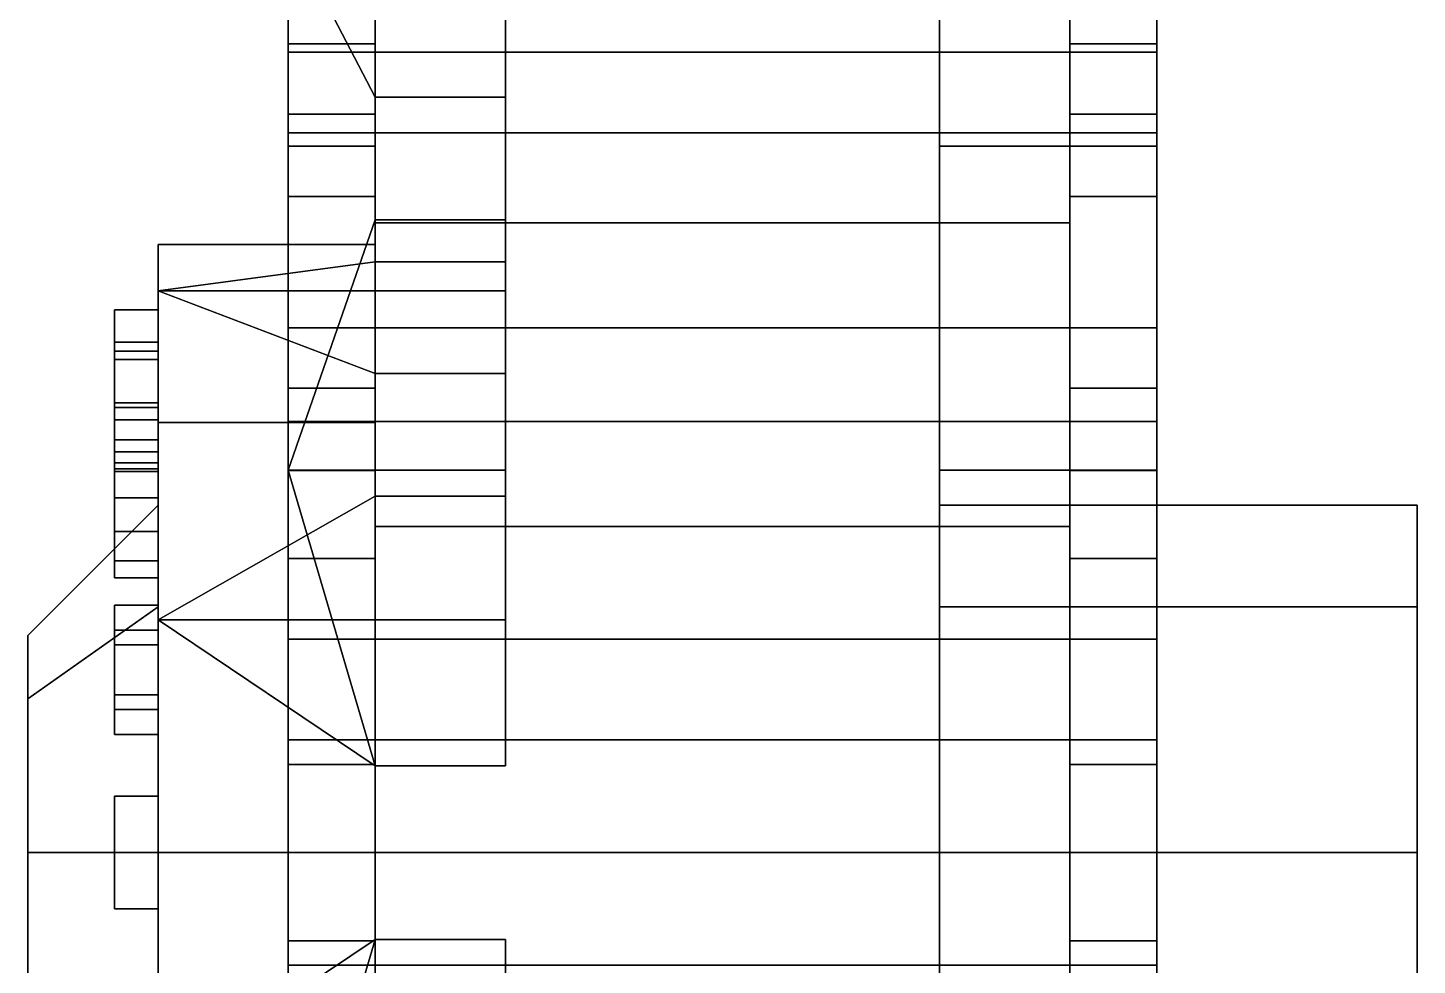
# Model space of a CAD drawing. Extents: x -0.92 to 0.92, y -0.34 to 0.34.
# Drawn here: x -0.92 to -0.6, y -0.0259 to 0.1899 of the extents above; entities that cross this region are included whole.
import ezdxf

# ---------------------------------------------------------------- set-up
doc = ezdxf.new("R2010")
doc.units = 0
doc.layers.add('WHEELS', color=2, linetype='CONTINUOUS')

msp = doc.modelspace()

# ---------------------------------------------------------------- linework, layer by layer
at = {"layer": 'WHEELS'}
for points in [[(-0.86, 0.26116, -0.12083), (-0.86, 0.23522, -0.16575), (-0.86, 0.16263, -0.16263), (-0.86, 0.21249, -0.08802)], [(-0.66, 0.26116, 0.12083), (-0.66, 0.23522, 0.16575), (-0.66, 0.16263, 0.16263), (-0.66, 0.21249, 0.08802)], [(-0.86, 0.24042, 0.24042), (-0.86, 0.25288, 0.22417), (-0.86, 0.22099, 0.18431), (-0.86, 0.16263, 0.16263)], [(-0.86, 0.25288, -0.22417), (-0.86, 0.24042, -0.24042), (-0.86, 0.16263, -0.16263), (-0.86, 0.22099, -0.18431)], [(-0.66, 0.24042, -0.24042), (-0.66, 0.25288, -0.22417), (-0.66, 0.22099, -0.18431), (-0.66, 0.16263, -0.16263)], [(-0.66, 0.25288, 0.22417), (-0.66, 0.24042, 0.24042), (-0.66, 0.16263, 0.16263), (-0.66, 0.22099, 0.18431)], [(-0.86, 0.22417, 0.25288), (-0.86, 0.24042, 0.24042), (-0.86, 0.16263, 0.16263), (-0.86, 0.18431, 0.22099)], [(-0.86, 0.24042, -0.24042), (-0.86, 0.22417, -0.25288), (-0.86, 0.18431, -0.22099), (-0.86, 0.16263, -0.16263)], [(-0.84, 0.20506, 0.20506), (-0.84, 0.24042, 0.24042), (-0.84, 0.22417, 0.25288), (-0.84, 0.18431, 0.22099)], [(-0.84, 0.24042, -0.24042), (-0.84, 0.20506, -0.20506), (-0.84, 0.18431, -0.22099), (-0.84, 0.22417, -0.25288)], [(-0.68, 0.18431, 0.22099), (-0.68, 0.22417, 0.25288), (-0.68, 0.24042, 0.24042), (-0.68, 0.20506, 0.20506)], [(-0.68, 0.22417, -0.25288), (-0.68, 0.18431, -0.22099), (-0.68, 0.20506, -0.20506), (-0.68, 0.24042, -0.24042)], [(-0.66, 0.22417, -0.25288), (-0.66, 0.24042, -0.24042), (-0.66, 0.16263, -0.16263), (-0.66, 0.18431, -0.22099)], [(-0.66, 0.24042, 0.24042), (-0.66, 0.22417, 0.25288), (-0.66, 0.18431, 0.22099), (-0.66, 0.16263, 0.16263)], [(-0.86, 0.22099, 0.18431), (-0.86, 0.23522, 0.16575), (-0.86, 0.21249, 0.08802), (-0.86, 0.16263, 0.16263)], [(-0.86, 0.23522, -0.16575), (-0.86, 0.22099, -0.18431), (-0.86, 0.16263, -0.16263)], [(-0.66, 0.22099, -0.18431), (-0.66, 0.23522, -0.16575), (-0.66, 0.21249, -0.08802), (-0.66, 0.16263, -0.16263)], [(-0.66, 0.23522, 0.16575), (-0.66, 0.22099, 0.18431), (-0.66, 0.16263, 0.16263)], [(-0.84, 0.22602, -0.02), (-0.84, 0.13602, -0.02), (-0.84, 0.14), (-0.84, 0.23)], [(-0.84, 0.23), (-0.84, 0.14), (-0.84, 0.13602, 0.02), (-0.84, 0.22602, 0.02)], [(-0.71, 0.05657, 0.05657), (-0.71, 0.08), (-0.71, 0.23), (-0.71, 0.21249, 0.08802)], [(-0.71, 0.08), (-0.71, 0.08), (-0.71, 0.21249, -0.08802), (-0.71, 0.23)], [(-0.84, 0.18431, 0.22099), (-0.84, 0.22417, 0.25288), (-0.86, 0.22417, 0.25288), (-0.86, 0.18431, 0.22099)], [(-0.84, 0.22417, -0.25288), (-0.84, 0.18431, -0.22099), (-0.86, 0.18431, -0.22099), (-0.86, 0.22417, -0.25288)], [(-0.81, 0.22602, -0.02), (-0.81, 0.13602, -0.02), (-0.84, 0.13602, -0.02), (-0.84, 0.22602, -0.02)], [(-0.81, 0.13602, 0.02), (-0.81, 0.22602, 0.02), (-0.84, 0.22602, 0.02), (-0.84, 0.13602, 0.02)], [(-0.81, 0.12934, 0.05358), (-0.81, 0.21249, 0.08802), (-0.81, 0.22602, 0.02), (-0.81, 0.13602, 0.02)], [(-0.81, 0.21249, -0.08802), (-0.81, 0.12934, -0.05358), (-0.81, 0.13602, -0.02), (-0.81, 0.22602, -0.02)], [(-0.66, 0.18431, 0.22099), (-0.66, 0.22417, 0.25288), (-0.68, 0.22417, 0.25288), (-0.68, 0.18431, 0.22099)], [(-0.66, 0.22417, -0.25288), (-0.66, 0.18431, -0.22099), (-0.68, 0.18431, -0.22099), (-0.68, 0.22417, -0.25288)], [(-0.86, 0.21249, 0.08802), (-0.84, 0.17396, 0.14568), (-0.84, 0.16263, 0.16263), (-0.86, 0.16263, 0.16263)], [(-0.81, 0.21249, 0.08802), (-0.81, 0.17396, 0.14568), (-0.84, 0.17396, 0.14568), (-0.86, 0.21249, 0.08802)], [(-0.86, 0.16263, -0.16263), (-0.84, 0.16263, -0.16263), (-0.84, 0.17396, -0.14568), (-0.86, 0.21249, -0.08802)], [(-0.81, 0.17396, -0.14568), (-0.81, 0.21249, -0.08802), (-0.86, 0.21249, -0.08802), (-0.84, 0.17396, -0.14568)], [(-0.81, 0.21249, 0.08802), (-0.81, 0.12934, 0.05358), (-0.81, 0.11032, 0.08204), (-0.81, 0.17396, 0.14568)], [(-0.81, 0.12934, -0.05358), (-0.81, 0.21249, -0.08802), (-0.81, 0.17396, -0.14568), (-0.81, 0.11032, -0.08204)], [(-0.66, 0.21249, 0.08802), (-0.66, 0.16263, 0.16263), (-0.71, 0.16263, 0.16263), (-0.71, 0.21249, 0.08802)], [(-0.66, 0.16263, -0.16263), (-0.66, 0.21249, -0.08802), (-0.71, 0.21249, -0.08802), (-0.71, 0.16263, -0.16263)], [(-0.71, 0.05657, 0.05657), (-0.71, 0.05657, 0.05657), (-0.71, 0.21249, 0.08802), (-0.71, 0.16263, 0.16263)], [(-0.71, 0.08), (-0.71, 0.05657, -0.05657), (-0.71, 0.16263, -0.16263), (-0.71, 0.21249, -0.08802)], [(-0.84, 0.18431, 0.22099), (-0.68, 0.18431, 0.22099), (-0.68, 0.20506, 0.20506), (-0.84, 0.20506, 0.20506)], [(-0.84, 0.20506, -0.20506), (-0.68, 0.20506, -0.20506), (-0.68, 0.18431, -0.22099), (-0.84, 0.18431, -0.22099)], [(-0.84, 0.17, 0.29445), (-0.84, 0.18624, 0.28199), (-0.86, 0.18624, 0.28199), (-0.86, 0.17, 0.29445)], [(-0.84, 0.18624, 0.28199), (-0.84, 0.16575, 0.23522), (-0.86, 0.16575, 0.23522), (-0.86, 0.18624, 0.28199)], [(-0.84, 0.18624, -0.28199), (-0.84, 0.17, -0.29445), (-0.86, 0.17, -0.29445), (-0.86, 0.18624, -0.28199)], [(-0.84, 0.16575, -0.23522), (-0.84, 0.18624, -0.28199), (-0.86, 0.18624, -0.28199), (-0.86, 0.16575, -0.23522)], [(-0.86, 0.17, 0.29445), (-0.86, 0.18624, 0.28199), (-0.86, 0.16575, 0.23522)], [(-0.86, 0.16575, -0.23522), (-0.86, 0.18624, -0.28199), (-0.86, 0.17, -0.29445), (-0.86, 0.08802, -0.21249)], [(-0.84, 0.17, 0.29445), (-0.84, 0.145, 0.25115), (-0.84, 0.16575, 0.23522), (-0.84, 0.18624, 0.28199)], [(-0.84, 0.145, -0.25115), (-0.84, 0.17, -0.29445), (-0.84, 0.18624, -0.28199), (-0.84, 0.16575, -0.23522)], [(-0.68, 0.18624, 0.28199), (-0.68, 0.16575, 0.23522), (-0.68, 0.145, 0.25115), (-0.68, 0.17, 0.29445)], [(-0.66, 0.18624, 0.28199), (-0.66, 0.16575, 0.23522), (-0.68, 0.16575, 0.23522), (-0.68, 0.18624, 0.28199)], [(-0.66, 0.17, 0.29445), (-0.66, 0.18624, 0.28199), (-0.68, 0.18624, 0.28199), (-0.68, 0.17, 0.29445)], [(-0.68, 0.16575, -0.23522), (-0.68, 0.18624, -0.28199), (-0.68, 0.17, -0.29445), (-0.68, 0.145, -0.25115)], [(-0.66, 0.16575, -0.23522), (-0.66, 0.18624, -0.28199), (-0.68, 0.18624, -0.28199), (-0.68, 0.16575, -0.23522)], [(-0.66, 0.18624, -0.28199), (-0.66, 0.17, -0.29445), (-0.68, 0.17, -0.29445), (-0.68, 0.18624, -0.28199)], [(-0.66, 0.17, -0.29445), (-0.66, 0.18624, -0.28199), (-0.66, 0.16575, -0.23522)], [(-0.66, 0.16575, 0.23522), (-0.66, 0.18624, 0.28199), (-0.66, 0.17, 0.29445), (-0.66, 0.08802, 0.21249)], [(-0.84, 0.16575, 0.23522), (-0.84, 0.18431, 0.22099), (-0.86, 0.18431, 0.22099), (-0.86, 0.16575, 0.23522)], [(-0.84, 0.18431, -0.22099), (-0.84, 0.16575, -0.23522), (-0.86, 0.16575, -0.23522), (-0.86, 0.18431, -0.22099)], [(-0.86, 0.16575, 0.23522), (-0.86, 0.18431, 0.22099), (-0.86, 0.16263, 0.16263)], [(-0.86, 0.18431, -0.22099), (-0.86, 0.16575, -0.23522), (-0.86, 0.08802, -0.21249), (-0.86, 0.16263, -0.16263)], [(-0.68, 0.16575, 0.23522), (-0.68, 0.18431, 0.22099), (-0.84, 0.18431, 0.22099), (-0.84, 0.16575, 0.23522)], [(-0.68, 0.18431, -0.22099), (-0.68, 0.16575, -0.23522), (-0.84, 0.16575, -0.23522), (-0.84, 0.18431, -0.22099)], [(-0.66, 0.16575, 0.23522), (-0.66, 0.18431, 0.22099), (-0.68, 0.18431, 0.22099), (-0.68, 0.16575, 0.23522)], [(-0.66, 0.18431, -0.22099), (-0.66, 0.16575, -0.23522), (-0.68, 0.16575, -0.23522), (-0.68, 0.18431, -0.22099)], [(-0.66, 0.16575, -0.23522), (-0.66, 0.18431, -0.22099), (-0.66, 0.16263, -0.16263)], [(-0.66, 0.18431, 0.22099), (-0.66, 0.16575, 0.23522), (-0.66, 0.08802, 0.21249), (-0.66, 0.16263, 0.16263)], [(-0.84, 0.17396, 0.14568), (-0.84, 0.11032, 0.08204), (-0.84, 0.09899, 0.09899), (-0.84, 0.16263, 0.16263)], [(-0.81, 0.17396, 0.14568), (-0.81, 0.11032, 0.08204), (-0.84, 0.11032, 0.08204), (-0.84, 0.17396, 0.14568)], [(-0.84, 0.16263, -0.16263), (-0.84, 0.09899, -0.09899), (-0.84, 0.11032, -0.08204), (-0.84, 0.17396, -0.14568)], [(-0.81, 0.11032, -0.08204), (-0.81, 0.17396, -0.14568), (-0.84, 0.17396, -0.14568), (-0.84, 0.11032, -0.08204)], [(-0.84, 0.15109, 0.30228), (-0.84, 0.17, 0.29445), (-0.86, 0.17, 0.29445), (-0.86, 0.15109, 0.30228)], [(-0.84, 0.17, -0.29445), (-0.84, 0.15109, -0.30228), (-0.86, 0.15109, -0.30228), (-0.86, 0.17, -0.29445)], [(-0.86, 0.15109, 0.30228), (-0.86, 0.17, 0.29445), (-0.86, 0.16575, 0.23522), (-0.86, 0.12083, 0.26116)], [(-0.86, 0.17, -0.29445), (-0.86, 0.12083, -0.26116), (-0.86, 0.08802, -0.21249)], [(-0.84, 0.145, 0.25115), (-0.84, 0.17, 0.29445), (-0.84, 0.15109, 0.30228), (-0.84, 0.12083, 0.26116)], [(-0.84, 0.17, -0.29445), (-0.84, 0.145, -0.25115), (-0.84, 0.12083, -0.26116), (-0.84, 0.15109, -0.30228)], [(-0.68, 0.12083, 0.26116), (-0.68, 0.15109, 0.30228), (-0.68, 0.17, 0.29445), (-0.68, 0.145, 0.25115)], [(-0.66, 0.15109, 0.30228), (-0.66, 0.17, 0.29445), (-0.68, 0.17, 0.29445), (-0.68, 0.15109, 0.30228)], [(-0.68, 0.15109, -0.30228), (-0.68, 0.12083, -0.26116), (-0.68, 0.145, -0.25115), (-0.68, 0.17, -0.29445)], [(-0.66, 0.17, -0.29445), (-0.66, 0.15109, -0.30228), (-0.68, 0.15109, -0.30228), (-0.68, 0.17, -0.29445)], [(-0.66, 0.15109, -0.30228), (-0.66, 0.17, -0.29445), (-0.66, 0.16575, -0.23522), (-0.66, 0.12083, -0.26116)], [(-0.66, 0.17, 0.29445), (-0.66, 0.12083, 0.26116), (-0.66, 0.08802, 0.21249)], [(-0.86, 0.12083, 0.26116), (-0.86, 0.16575, 0.23522), (-0.86, 0.16263, 0.16263), (-0.86, 0.08802, 0.21249)], [(-0.84, 0.145, 0.25115), (-0.68, 0.145, 0.25115), (-0.68, 0.16575, 0.23522), (-0.84, 0.16575, 0.23522)], [(-0.84, 0.16575, -0.23522), (-0.68, 0.16575, -0.23522), (-0.68, 0.145, -0.25115), (-0.84, 0.145, -0.25115)], [(-0.66, 0.12083, -0.26116), (-0.66, 0.16575, -0.23522), (-0.66, 0.16263, -0.16263), (-0.66, 0.08802, -0.21249)], [(-0.86, 0.16263, 0.16263), (-0.84, 0.16263, 0.16263), (-0.84, 0.14568, 0.17396), (-0.86, 0.08802, 0.21249)], [(-0.86, 0.08802, -0.21249), (-0.84, 0.14568, -0.17396), (-0.84, 0.16263, -0.16263), (-0.86, 0.16263, -0.16263)], [(-0.84, 0.16263, 0.16263), (-0.84, 0.09899, 0.09899), (-0.84, 0.08204, 0.11032), (-0.84, 0.14568, 0.17396)], [(-0.84, 0.14568, -0.17396), (-0.84, 0.08204, -0.11032), (-0.84, 0.09899, -0.09899), (-0.84, 0.16263, -0.16263)], [(-0.66, 0.16263, 0.16263), (-0.66, 0.08802, 0.21249), (-0.71, 0.08802, 0.21249), (-0.71, 0.16263, 0.16263)], [(-0.66, 0.08802, -0.21249), (-0.66, 0.16263, -0.16263), (-0.71, 0.16263, -0.16263), (-0.71, 0.08802, -0.21249)], [(-0.71, 0, 0.08), (-0.71, 0.05657, 0.05657), (-0.71, 0.16263, 0.16263), (-0.71, 0.08802, 0.21249)], [(-0.71, 0.05657, -0.05657), (-0.71, 0.05657, -0.05657), (-0.71, 0.08802, -0.21249), (-0.71, 0.16263, -0.16263)], [(-0.84, 0.12083, 0.26116), (-0.84, 0.15109, 0.30228), (-0.86, 0.15109, 0.30228), (-0.86, 0.12083, 0.26116)], [(-0.84, 0.15109, -0.30228), (-0.84, 0.12083, -0.26116), (-0.86, 0.12083, -0.26116), (-0.86, 0.15109, -0.30228)], [(-0.66, 0.12083, 0.26116), (-0.66, 0.15109, 0.30228), (-0.68, 0.15109, 0.30228), (-0.68, 0.12083, 0.26116)], [(-0.66, 0.15109, -0.30228), (-0.66, 0.12083, -0.26116), (-0.68, 0.12083, -0.26116), (-0.68, 0.15109, -0.30228)], [(-0.81, 0.14568, 0.17396), (-0.81, 0.08802, 0.21249), (-0.86, 0.08802, 0.21249), (-0.84, 0.14568, 0.17396)], [(-0.81, 0.08802, -0.21249), (-0.81, 0.14568, -0.17396), (-0.84, 0.14568, -0.17396), (-0.86, 0.08802, -0.21249)], [(-0.81, 0.08204, 0.11032), (-0.81, 0.14568, 0.17396), (-0.84, 0.14568, 0.17396), (-0.84, 0.08204, 0.11032)], [(-0.81, 0.14568, -0.17396), (-0.81, 0.08204, -0.11032), (-0.84, 0.08204, -0.11032), (-0.84, 0.14568, -0.17396)], [(-0.84, 0.12083, 0.26116), (-0.68, 0.12083, 0.26116), (-0.68, 0.145, 0.25115), (-0.84, 0.145, 0.25115)], [(-0.84, 0.145, -0.25115), (-0.68, 0.145, -0.25115), (-0.68, 0.12083, -0.26116), (-0.84, 0.12083, -0.26116)], [(-0.81, 0.05358, 0.12934), (-0.81, 0.08802, 0.21249), (-0.81, 0.14568, 0.17396), (-0.81, 0.08204, 0.11032)], [(-0.81, 0.08802, -0.21249), (-0.81, 0.05358, -0.12934), (-0.81, 0.08204, -0.11032), (-0.81, 0.14568, -0.17396)], [(-0.84, 0.14), (-0.89, 0.14), (-0.89, 0.12934, 0.05358), (-0.84, 0.13602, 0.02)], [(-0.84, 0.14), (-0.84, 0.13602, -0.02), (-0.89, 0.12934, -0.05358), (-0.89, 0.14)], [(-0.89, 0.12934, 0.05358), (-0.89, 0.14), (-0.89, 0.125), (-0.89, 0.1175, 0.01299)], [(-0.89, 0.14), (-0.89, 0.12934, -0.05358), (-0.89, 0.11548, -0.04784), (-0.89, 0.11353, -0.03296)], [(-0.89, 0.14), (-0.89, 0.11353, -0.03296), (-0.89, 0.1175, -0.01299), (-0.89, 0.125)], [(-0.81, 0.12934, 0.05358), (-0.81, 0.13602, 0.02), (-0.84, 0.13602, 0.02), (-0.89, 0.12934, 0.05358)], [(-0.81, 0.13602, -0.02), (-0.81, 0.12934, -0.05358), (-0.89, 0.12934, -0.05358), (-0.84, 0.13602, -0.02)], [(-0.84, 0.09899, 0.09899), (-0.84, 0.11032, 0.08204), (-0.89, 0.12934, 0.05358), (-0.89, 0.09899, 0.09899)], [(-0.81, 0.11032, 0.08204), (-0.81, 0.12934, 0.05358), (-0.89, 0.12934, 0.05358), (-0.84, 0.11032, 0.08204)], [(-0.84, 0.09899, -0.09899), (-0.89, 0.09899, -0.09899), (-0.89, 0.12934, -0.05358), (-0.84, 0.11032, -0.08204)], [(-0.81, 0.12934, -0.05358), (-0.81, 0.11032, -0.08204), (-0.84, 0.11032, -0.08204), (-0.89, 0.12934, -0.05358)], [(-0.89, 0.12934, -0.05358), (-0.89, 0.09899, -0.09899), (-0.89, 0.08839, -0.08839), (-0.89, 0.09227, -0.0739)], [(-0.89, 0.09899, 0.09899), (-0.89, 0.12934, 0.05358), (-0.89, 0.11548, 0.04784), (-0.89, 0.10358, 0.05697)], [(-0.89, 0.12934, 0.05358), (-0.89, 0.1175, 0.01299), (-0.89, 0.11353, 0.03296), (-0.89, 0.11548, 0.04784)], [(-0.89, 0.12934, -0.05358), (-0.89, 0.09227, -0.0739), (-0.89, 0.10358, -0.05697), (-0.89, 0.11548, -0.04784)], [(-0.89, 0.1175, 0.01299), (-0.89, 0.125), (-0.9, 0.125), (-0.9, 0.1175, 0.01299)], [(-0.89, 0.125), (-0.89, 0.1175, -0.01299), (-0.9, 0.1175, -0.01299), (-0.9, 0.125)], [(-0.9, 0.1025, 0.01299), (-0.9, 0.1175, 0.01299), (-0.9, 0.125), (-0.9, 0.095)], [(-0.9, 0.095), (-0.9, 0.125), (-0.9, 0.1175, -0.01299), (-0.9, 0.1025, -0.01299)], [(-0.84, 0.09923, 0.27011), (-0.84, 0.12083, 0.26116), (-0.86, 0.12083, 0.26116), (-0.86, 0.09923, 0.27011)], [(-0.84, 0.12083, -0.26116), (-0.84, 0.09923, -0.27011), (-0.86, 0.09923, -0.27011), (-0.86, 0.12083, -0.26116)], [(-0.86, 0.09923, 0.27011), (-0.86, 0.12083, 0.26116), (-0.86, 0.08802, 0.21249)], [(-0.86, 0.12083, -0.26116), (-0.86, 0.09923, -0.27011), (-0.86, 0, -0.23), (-0.86, 0.08802, -0.21249)], [(-0.68, 0.09923, 0.27011), (-0.68, 0.12083, 0.26116), (-0.84, 0.12083, 0.26116), (-0.84, 0.09923, 0.27011)], [(-0.68, 0.12083, -0.26116), (-0.68, 0.09923, -0.27011), (-0.84, 0.09923, -0.27011), (-0.84, 0.12083, -0.26116)], [(-0.66, 0.09923, 0.27011), (-0.66, 0.12083, 0.26116), (-0.68, 0.12083, 0.26116), (-0.68, 0.09923, 0.27011)], [(-0.66, 0.12083, -0.26116), (-0.66, 0.09923, -0.27011), (-0.68, 0.09923, -0.27011), (-0.68, 0.12083, -0.26116)], [(-0.66, 0.09923, -0.27011), (-0.66, 0.12083, -0.26116), (-0.66, 0.08802, -0.21249)], [(-0.66, 0.12083, 0.26116), (-0.66, 0.09923, 0.27011), (-0.66, 0, 0.23), (-0.66, 0.08802, 0.21249)], [(-0.89, 0.1025, 0.01299), (-0.89, 0.1175, 0.01299), (-0.9, 0.1175, 0.01299), (-0.9, 0.1025, 0.01299)], [(-0.89, 0.1175, -0.01299), (-0.89, 0.1025, -0.01299), (-0.9, 0.1025, -0.01299), (-0.9, 0.1175, -0.01299)], [(-0.9, 0.08777, -0.03635), (-0.9, 0.11548, -0.04784), (-0.9, 0.10358, -0.05697), (-0.9, 0.08973, -0.05123)], [(-0.9, 0.09967, -0.02722), (-0.9, 0.11353, -0.03296), (-0.9, 0.11548, -0.04784), (-0.9, 0.08777, -0.03635)], [(-0.89, 0.11548, -0.04784), (-0.89, 0.10358, -0.05697), (-0.9, 0.10358, -0.05697), (-0.9, 0.11548, -0.04784)], [(-0.89, 0.11353, -0.03296), (-0.89, 0.11548, -0.04784), (-0.9, 0.11548, -0.04784), (-0.9, 0.11353, -0.03296)], [(-0.9, 0.08777, 0.03635), (-0.9, 0.11548, 0.04784), (-0.9, 0.11353, 0.03296), (-0.9, 0.09967, 0.02722)], [(-0.9, 0.08973, 0.05123), (-0.9, 0.10358, 0.05697), (-0.9, 0.11548, 0.04784), (-0.9, 0.08777, 0.03635)], [(-0.89, 0.11548, 0.04784), (-0.89, 0.11353, 0.03296), (-0.9, 0.11353, 0.03296), (-0.9, 0.11548, 0.04784)], [(-0.89, 0.10358, 0.05697), (-0.89, 0.11548, 0.04784), (-0.9, 0.11548, 0.04784), (-0.9, 0.10358, 0.05697)], [(-0.89, 0.09967, 0.02722), (-0.89, 0.11353, 0.03296), (-0.89, 0.1175, 0.01299), (-0.89, 0.1025, 0.01299)], [(-0.89, 0.1025, -0.01299), (-0.89, 0.1175, -0.01299), (-0.89, 0.11353, -0.03296), (-0.89, 0.09967, -0.02722)], [(-0.89, 0.09967, -0.02722), (-0.89, 0.11353, -0.03296), (-0.9, 0.11353, -0.03296), (-0.9, 0.09967, -0.02722)], [(-0.89, 0.11353, 0.03296), (-0.89, 0.09967, 0.02722), (-0.9, 0.09967, 0.02722), (-0.9, 0.11353, 0.03296)], [(-0.84, 0.088, 0.32841), (-0.84, 0.10691, 0.32058), (-0.86, 0.10691, 0.32058), (-0.86, 0.088, 0.32841)], [(-0.84, 0.10691, 0.32058), (-0.84, 0.09923, 0.27011), (-0.86, 0.09923, 0.27011), (-0.86, 0.10691, 0.32058)], [(-0.84, 0.10691, -0.32058), (-0.84, 0.088, -0.32841), (-0.86, 0.088, -0.32841), (-0.86, 0.10691, -0.32058)], [(-0.84, 0.09923, -0.27011), (-0.84, 0.10691, -0.32058), (-0.86, 0.10691, -0.32058), (-0.86, 0.09923, -0.27011)], [(-0.86, 0.088, 0.32841), (-0.86, 0.10691, 0.32058), (-0.86, 0.09923, 0.27011)], [(-0.86, 0.10691, -0.32058), (-0.86, 0.088, -0.32841), (-0.86, 0.04912, -0.28353), (-0.86, 0.09923, -0.27011)], [(-0.84, 0.088, 0.32841), (-0.84, 0.07506, 0.28012), (-0.84, 0.09923, 0.27011), (-0.84, 0.10691, 0.32058)], [(-0.84, 0.07506, -0.28012), (-0.84, 0.088, -0.32841), (-0.84, 0.10691, -0.32058), (-0.84, 0.09923, -0.27011)], [(-0.68, 0.10691, 0.32058), (-0.68, 0.09923, 0.27011), (-0.68, 0.07506, 0.28012), (-0.68, 0.088, 0.32841)], [(-0.66, 0.10691, 0.32058), (-0.66, 0.09923, 0.27011), (-0.68, 0.09923, 0.27011), (-0.68, 0.10691, 0.32058)], [(-0.66, 0.088, 0.32841), (-0.66, 0.10691, 0.32058), (-0.68, 0.10691, 0.32058), (-0.68, 0.088, 0.32841)], [(-0.68, 0.09923, -0.27011), (-0.68, 0.10691, -0.32058), (-0.68, 0.088, -0.32841), (-0.68, 0.07506, -0.28012)], [(-0.66, 0.09923, -0.27011), (-0.66, 0.10691, -0.32058), (-0.68, 0.10691, -0.32058), (-0.68, 0.09923, -0.27011)], [(-0.66, 0.10691, -0.32058), (-0.66, 0.088, -0.32841), (-0.68, 0.088, -0.32841), (-0.68, 0.10691, -0.32058)], [(-0.66, 0.088, -0.32841), (-0.66, 0.10691, -0.32058), (-0.66, 0.09923, -0.27011)], [(-0.66, 0.10691, 0.32058), (-0.66, 0.088, 0.32841), (-0.66, 0.04912, 0.28353), (-0.66, 0.09923, 0.27011)], [(-0.89, 0.10358, -0.05697), (-0.89, 0.08973, -0.05123), (-0.9, 0.08973, -0.05123), (-0.9, 0.10358, -0.05697)], [(-0.89, 0.08973, 0.05123), (-0.89, 0.10358, 0.05697), (-0.9, 0.10358, 0.05697), (-0.9, 0.08973, 0.05123)], [(-0.89, 0.095), (-0.89, 0.1025, 0.01299), (-0.9, 0.1025, 0.01299), (-0.9, 0.095)], [(-0.89, 0.1025, -0.01299), (-0.89, 0.095), (-0.9, 0.095), (-0.9, 0.1025, -0.01299)], [(-0.89, 0.08973, -0.05123), (-0.89, 0.10358, -0.05697), (-0.89, 0.09227, -0.0739), (-0.89, 0.08166, -0.06329)], [(-0.89, 0.08166, 0.06329), (-0.89, 0.09227, 0.0739), (-0.89, 0.10358, 0.05697), (-0.89, 0.08973, 0.05123)], [(-0.89, 0.09899, 0.09899), (-0.89, 0.10358, 0.05697), (-0.89, 0.09227, 0.0739), (-0.89, 0.08839, 0.08839)], [(-0.89, 0.08777, 0.03635), (-0.89, 0.09967, 0.02722), (-0.89, 0.1025, 0.01299), (-0.89, 0.095)], [(-0.89, 0.095), (-0.89, 0.1025, -0.01299), (-0.89, 0.09967, -0.02722), (-0.89, 0.08777, -0.03635)], [(-0.89, 0.08777, -0.03635), (-0.89, 0.09967, -0.02722), (-0.9, 0.09967, -0.02722), (-0.9, 0.08777, -0.03635)], [(-0.89, 0.09967, 0.02722), (-0.89, 0.08777, 0.03635), (-0.9, 0.08777, 0.03635), (-0.9, 0.09967, 0.02722)], [(-0.86, 0.088, 0.32841), (-0.86, 0.09923, 0.27011), (-0.86, 0.08802, 0.21249)], [(-0.86, 0.09923, -0.27011), (-0.86, 0.04912, -0.28353), (-0.86, 0.02593, -0.28659), (-0.86, 0, -0.23)], [(-0.84, 0.07506, 0.28012), (-0.68, 0.07506, 0.28012), (-0.68, 0.09923, 0.27011), (-0.84, 0.09923, 0.27011)], [(-0.84, 0.09923, -0.27011), (-0.68, 0.09923, -0.27011), (-0.68, 0.07506, -0.28012), (-0.84, 0.07506, -0.28012)], [(-0.66, 0.088, -0.32841), (-0.66, 0.09923, -0.27011), (-0.66, 0.08802, -0.21249)], [(-0.66, 0.09923, 0.27011), (-0.66, 0.04912, 0.28353), (-0.66, 0.02593, 0.28659), (-0.66, 0, 0.23)], [(-0.84, 0.09899, 0.09899), (-0.89, 0.09899, 0.09899), (-0.89, 0.05358, 0.12934), (-0.84, 0.08204, 0.11032)], [(-0.84, 0.09899, -0.09899), (-0.84, 0.08204, -0.11032), (-0.89, 0.05358, -0.12934), (-0.89, 0.09899, -0.09899)], [(-0.89, 0.09899, -0.09899), (-0.89, 0.05358, -0.12934), (-0.89, 0.04784, -0.11548), (-0.89, 0.05697, -0.10358)], [(-0.89, 0.05358, 0.12934), (-0.89, 0.09899, 0.09899), (-0.89, 0.08839, 0.08839), (-0.89, 0.0739, 0.09227)], [(-0.89, 0.09899, -0.09899), (-0.89, 0.05697, -0.10358), (-0.89, 0.0739, -0.09227), (-0.89, 0.08839, -0.08839)], [(-0.89, 0.08), (-0.89, 0.08777, 0.03635), (-0.89, 0.095), (-0.89, 0.08)], [(-0.89, 0.08), (-0.89, 0.095), (-0.89, 0.08777, -0.03635), (-0.89, 0.05657, -0.05657)], [(-0.9, 0.08166, -0.06329), (-0.9, 0.09227, -0.0739), (-0.9, 0.08839, -0.08839), (-0.9, 0.06718, -0.06718)], [(-0.89, 0.09227, -0.0739), (-0.89, 0.08839, -0.08839), (-0.9, 0.08839, -0.08839), (-0.9, 0.09227, -0.0739)], [(-0.89, 0.08166, -0.06329), (-0.89, 0.09227, -0.0739), (-0.9, 0.09227, -0.0739), (-0.9, 0.08166, -0.06329)], [(-0.9, 0.06718, 0.06718), (-0.9, 0.08839, 0.08839), (-0.9, 0.09227, 0.0739), (-0.9, 0.08166, 0.06329)], [(-0.89, 0.09227, 0.0739), (-0.89, 0.08166, 0.06329), (-0.9, 0.08166, 0.06329), (-0.9, 0.09227, 0.0739)], [(-0.89, 0.08839, 0.08839), (-0.89, 0.09227, 0.0739), (-0.9, 0.09227, 0.0739), (-0.9, 0.08839, 0.08839)], [(-0.89, 0.08973, -0.05123), (-0.89, 0.08777, -0.03635), (-0.9, 0.08777, -0.03635), (-0.9, 0.08973, -0.05123)], [(-0.89, 0.08777, 0.03635), (-0.89, 0.08973, 0.05123), (-0.9, 0.08973, 0.05123), (-0.9, 0.08777, 0.03635)], [(-0.89, 0.08777, -0.03635), (-0.89, 0.08973, -0.05123), (-0.89, 0.08166, -0.06329), (-0.89, 0.06718, -0.06718)], [(-0.89, 0.06718, 0.06718), (-0.89, 0.08166, 0.06329), (-0.89, 0.08973, 0.05123), (-0.89, 0.08777, 0.03635)], [(-0.9, 0.06718, -0.06718), (-0.9, 0.08839, -0.08839), (-0.9, 0.0739, -0.09227), (-0.9, 0.06329, -0.08166)], [(-0.89, 0.08839, -0.08839), (-0.89, 0.0739, -0.09227), (-0.9, 0.0739, -0.09227), (-0.9, 0.08839, -0.08839)], [(-0.9, 0.06329, 0.08166), (-0.9, 0.0739, 0.09227), (-0.9, 0.08839, 0.08839), (-0.9, 0.06718, 0.06718)], [(-0.89, 0.0739, 0.09227), (-0.89, 0.08839, 0.08839), (-0.9, 0.08839, 0.08839), (-0.9, 0.0739, 0.09227)], [(-0.89, 0.05657, 0.05657), (-0.89, 0.06718, 0.06718), (-0.89, 0.08777, 0.03635), (-0.89, 0.08)], [(-0.89, 0.05657, -0.05657), (-0.89, 0.08777, -0.03635), (-0.89, 0.06718, -0.06718), (-0.89, 0.05657, -0.05657)], [(-0.86, 0.02593, 0.28659), (-0.86, 0.04912, 0.28353), (-0.86, 0.08802, 0.21249), (-0.86, 0, 0.23)], [(-0.86, 0.0677, 0.33109), (-0.86, 0.088, 0.32841), (-0.86, 0.08802, 0.21249), (-0.86, 0.04912, 0.28353)], [(-0.86, 0.08802, 0.21249), (-0.84, 0.02, 0.22602), (-0.84, 0, 0.23), (-0.86, 0, 0.23)], [(-0.81, 0.08802, 0.21249), (-0.81, 0.02, 0.22602), (-0.84, 0.02, 0.22602), (-0.86, 0.08802, 0.21249)], [(-0.86, 0, -0.23), (-0.84, 0, -0.23), (-0.84, 0.02, -0.22602), (-0.86, 0.08802, -0.21249)], [(-0.81, 0.02, -0.22602), (-0.81, 0.08802, -0.21249), (-0.86, 0.08802, -0.21249), (-0.84, 0.02, -0.22602)], [(-0.84, 0.0677, 0.33109), (-0.84, 0.088, 0.32841), (-0.86, 0.088, 0.32841), (-0.86, 0.0677, 0.33109)], [(-0.84, 0.088, -0.32841), (-0.84, 0.0677, -0.33109), (-0.86, 0.0677, -0.33109), (-0.86, 0.088, -0.32841)], [(-0.84, 0.07506, 0.28012), (-0.84, 0.088, 0.32841), (-0.84, 0.0677, 0.33109), (-0.84, 0.04912, 0.28353)], [(-0.84, 0.088, -0.32841), (-0.84, 0.07506, -0.28012), (-0.84, 0.04912, -0.28353), (-0.84, 0.0677, -0.33109)], [(-0.81, 0.08802, 0.21249), (-0.81, 0.05358, 0.12934), (-0.81, 0.02, 0.13602), (-0.81, 0.02, 0.22602)], [(-0.81, 0.05358, -0.12934), (-0.81, 0.08802, -0.21249), (-0.81, 0.02, -0.22602), (-0.81, 0.02, -0.13602)], [(-0.66, 0.08802, 0.21249), (-0.66, 0, 0.23), (-0.71, 0, 0.23), (-0.71, 0.08802, 0.21249)], [(-0.66, 0, -0.23), (-0.66, 0.08802, -0.21249), (-0.71, 0.08802, -0.21249), (-0.71, 0, -0.23)], [(-0.71, 0, 0.08), (-0.71, 0, 0.08), (-0.71, 0.08802, 0.21249), (-0.71, 0, 0.23)], [(-0.71, 0.05657, -0.05657), (-0.71, 0, -0.08), (-0.71, 0, -0.23), (-0.71, 0.08802, -0.21249)], [(-0.68, 0.04912, 0.28353), (-0.68, 0.0677, 0.33109), (-0.68, 0.088, 0.32841), (-0.68, 0.07506, 0.28012)], [(-0.66, 0.0677, 0.33109), (-0.66, 0.088, 0.32841), (-0.68, 0.088, 0.32841), (-0.68, 0.0677, 0.33109)], [(-0.68, 0.0677, -0.33109), (-0.68, 0.04912, -0.28353), (-0.68, 0.07506, -0.28012), (-0.68, 0.088, -0.32841)], [(-0.66, 0.088, -0.32841), (-0.66, 0.0677, -0.33109), (-0.68, 0.0677, -0.33109), (-0.68, 0.088, -0.32841)], [(-0.66, 0.0677, -0.33109), (-0.66, 0.088, -0.32841), (-0.66, 0.08802, -0.21249), (-0.66, 0.04912, -0.28353)], [(-0.66, 0.02593, -0.28659), (-0.66, 0.04912, -0.28353), (-0.66, 0.08802, -0.21249), (-0.66, 0, -0.23)], [(-0.89, 0.05657, 0.05657), (-0.89, 0.08), (-0.92, 0.05), (-0.92, 0.03536, 0.03536)], [(-0.89, 0.08), (-0.89, 0.05657, -0.05657), (-0.92, 0.03536, -0.03536), (-0.92, 0.05)], [(-0.89, 0.06718, -0.06718), (-0.89, 0.08166, -0.06329), (-0.9, 0.08166, -0.06329), (-0.9, 0.06718, -0.06718)], [(-0.89, 0.08166, 0.06329), (-0.89, 0.06718, 0.06718), (-0.9, 0.06718, 0.06718), (-0.9, 0.08166, 0.06329)], [(-0.81, 0.05358, 0.12934), (-0.81, 0.08204, 0.11032), (-0.84, 0.08204, 0.11032), (-0.89, 0.05358, 0.12934)], [(-0.81, 0.08204, -0.11032), (-0.81, 0.05358, -0.12934), (-0.89, 0.05358, -0.12934), (-0.84, 0.08204, -0.11032)], [(-0.6, 0.05657, 0.05657), (-0.6, 0.08), (-0.71, 0.08), (-0.71, 0.05657, 0.05657)], [(-0.6, 0.08), (-0.6, 0.05657, -0.05657), (-0.71, 0.05657, -0.05657), (-0.71, 0.08)], [(-0.89, 0.0739, -0.09227), (-0.89, 0.06329, -0.08166), (-0.9, 0.06329, -0.08166), (-0.9, 0.0739, -0.09227)], [(-0.89, 0.06329, 0.08166), (-0.89, 0.0739, 0.09227), (-0.9, 0.0739, 0.09227), (-0.9, 0.06329, 0.08166)], [(-0.89, 0.06329, -0.08166), (-0.89, 0.0739, -0.09227), (-0.89, 0.05697, -0.10358), (-0.89, 0.05123, -0.08973)], [(-0.89, 0.05123, 0.08973), (-0.89, 0.05697, 0.10358), (-0.89, 0.0739, 0.09227), (-0.89, 0.06329, 0.08166)], [(-0.89, 0.05358, 0.12934), (-0.89, 0.0739, 0.09227), (-0.89, 0.05697, 0.10358), (-0.89, 0.04784, 0.11548)], [(-0.84, 0.04912, 0.28353), (-0.68, 0.04912, 0.28353), (-0.68, 0.07506, 0.28012), (-0.84, 0.07506, 0.28012)], [(-0.84, 0.07506, -0.28012), (-0.68, 0.07506, -0.28012), (-0.68, 0.04912, -0.28353), (-0.84, 0.04912, -0.28353)], [(-0.84, 0.04912, 0.28353), (-0.84, 0.0677, 0.33109), (-0.86, 0.0677, 0.33109), (-0.86, 0.04912, 0.28353)], [(-0.84, 0.0677, -0.33109), (-0.84, 0.04912, -0.28353), (-0.86, 0.04912, -0.28353), (-0.86, 0.0677, -0.33109)], [(-0.66, 0.04912, 0.28353), (-0.66, 0.0677, 0.33109), (-0.68, 0.0677, 0.33109), (-0.68, 0.04912, 0.28353)], [(-0.66, 0.0677, -0.33109), (-0.66, 0.04912, -0.28353), (-0.68, 0.04912, -0.28353), (-0.68, 0.0677, -0.33109)], [(-0.89, 0.06329, -0.08166), (-0.89, 0.06718, -0.06718), (-0.9, 0.06718, -0.06718), (-0.9, 0.06329, -0.08166)], [(-0.89, 0.06718, 0.06718), (-0.89, 0.06329, 0.08166), (-0.9, 0.06329, 0.08166), (-0.9, 0.06718, 0.06718)], [(-0.89, 0.06718, -0.06718), (-0.89, 0.06329, -0.08166), (-0.89, 0.05123, -0.08973), (-0.89, 0.03635, -0.08777)], [(-0.89, 0.03635, 0.08777), (-0.89, 0.05123, 0.08973), (-0.89, 0.06329, 0.08166), (-0.89, 0.06718, 0.06718)], [(-0.89, 0.05657, -0.05657), (-0.89, 0.06718, -0.06718), (-0.89, 0.03635, -0.08777), (-0.89, 0, -0.08)], [(-0.89, 0.05657, 0.05657), (-0.89, 0.03635, 0.08777), (-0.89, 0.06718, 0.06718), (-0.89, 0.05657, 0.05657)], [(-0.89, 0, 0.08), (-0.89, 0.05657, 0.05657), (-0.92, 0.03536, 0.03536), (-0.92, 0, 0.05)], [(-0.89, 0.05657, -0.05657), (-0.89, 0, -0.08), (-0.92, 0, -0.05), (-0.92, 0.03536, -0.03536)], [(-0.9, 0.05123, -0.08973), (-0.9, 0.05697, -0.10358), (-0.9, 0.04784, -0.11548), (-0.9, 0.03635, -0.08777)], [(-0.89, 0.05697, -0.10358), (-0.89, 0.04784, -0.11548), (-0.9, 0.04784, -0.11548), (-0.9, 0.05697, -0.10358)], [(-0.89, 0.05123, -0.08973), (-0.89, 0.05697, -0.10358), (-0.9, 0.05697, -0.10358), (-0.9, 0.05123, -0.08973)], [(-0.9, 0.03635, 0.08777), (-0.9, 0.04784, 0.11548), (-0.9, 0.05697, 0.10358), (-0.9, 0.05123, 0.08973)], [(-0.89, 0.05697, 0.10358), (-0.89, 0.05123, 0.08973), (-0.9, 0.05123, 0.08973), (-0.9, 0.05697, 0.10358)], [(-0.89, 0.04784, 0.11548), (-0.89, 0.05697, 0.10358), (-0.9, 0.05697, 0.10358), (-0.9, 0.04784, 0.11548)], [(-0.89, 0, 0.08), (-0.89, 0, 0.095), (-0.89, 0.03635, 0.08777), (-0.89, 0.05657, 0.05657)], [(-0.6, 0, 0.08), (-0.6, 0.05657, 0.05657), (-0.71, 0.05657, 0.05657), (-0.71, 0, 0.08)], [(-0.6, 0.05657, -0.05657), (-0.6, 0, -0.08), (-0.71, 0, -0.08), (-0.71, 0.05657, -0.05657)], [(-0.89, 0.03635, -0.08777), (-0.89, 0.05123, -0.08973), (-0.9, 0.05123, -0.08973), (-0.9, 0.03635, -0.08777)], [(-0.89, 0.05123, 0.08973), (-0.89, 0.03635, 0.08777), (-0.9, 0.03635, 0.08777), (-0.9, 0.05123, 0.08973)], [(-0.84, 0, 0.14), (-0.84, 0.02, 0.13602), (-0.89, 0.05358, 0.12934), (-0.89, 0, 0.14)], [(-0.81, 0.02, 0.13602), (-0.81, 0.05358, 0.12934), (-0.89, 0.05358, 0.12934), (-0.84, 0.02, 0.13602)], [(-0.84, 0, -0.14), (-0.89, 0, -0.14), (-0.89, 0.05358, -0.12934), (-0.84, 0.02, -0.13602)], [(-0.81, 0.05358, -0.12934), (-0.81, 0.02, -0.13602), (-0.84, 0.02, -0.13602), (-0.89, 0.05358, -0.12934)], [(-0.89, 0.05358, -0.12934), (-0.89, 0, -0.14), (-0.89, 0, -0.125), (-0.89, 0.01299, -0.1175)], [(-0.89, 0, 0.14), (-0.89, 0.05358, 0.12934), (-0.89, 0.04784, 0.11548), (-0.89, 0.03296, 0.11353)], [(-0.89, 0.05358, -0.12934), (-0.89, 0.01299, -0.1175), (-0.89, 0.03296, -0.11353), (-0.89, 0.04784, -0.11548)], [(-0.92, 0, 0.05), (-0.92, 0.03536, 0.03536), (-0.92, 0.05), (-0.92, -0.03536, 0.03536)], [(-0.92, -0.03536, 0.03536), (-0.92, 0.05), (-0.92, 0.03536, -0.03536), (-0.92, -0.05)], [(-0.84, 0.04912, -0.28353), (-0.84, 0.02593, -0.28659), (-0.86, 0.02593, -0.28659), (-0.86, 0.04912, -0.28353)], [(-0.84, 0.02593, 0.28659), (-0.84, 0.04912, 0.28353), (-0.86, 0.04912, 0.28353), (-0.86, 0.02593, 0.28659)], [(-0.68, 0.04912, -0.28353), (-0.68, 0.02593, -0.28659), (-0.84, 0.02593, -0.28659), (-0.84, 0.04912, -0.28353)], [(-0.68, 0.02593, 0.28659), (-0.68, 0.04912, 0.28353), (-0.84, 0.04912, 0.28353), (-0.84, 0.02593, 0.28659)], [(-0.66, 0.04912, -0.28353), (-0.66, 0.02593, -0.28659), (-0.68, 0.02593, -0.28659), (-0.68, 0.04912, -0.28353)], [(-0.66, 0.02593, 0.28659), (-0.66, 0.04912, 0.28353), (-0.68, 0.04912, 0.28353), (-0.68, 0.02593, 0.28659)], [(-0.9, 0.03635, -0.08777), (-0.9, 0.04784, -0.11548), (-0.9, 0.03296, -0.11353), (-0.9, 0.02722, -0.09967)], [(-0.89, 0.04784, -0.11548), (-0.89, 0.03296, -0.11353), (-0.9, 0.03296, -0.11353), (-0.9, 0.04784, -0.11548)], [(-0.9, 0.02722, 0.09967), (-0.9, 0.03296, 0.11353), (-0.9, 0.04784, 0.11548), (-0.9, 0.03635, 0.08777)], [(-0.89, 0.03296, 0.11353), (-0.89, 0.04784, 0.11548), (-0.9, 0.04784, 0.11548), (-0.9, 0.03296, 0.11353)], [(-0.92, -0.05), (-0.92, 0.03536, -0.03536), (-0.92, 0, -0.05), (-0.92, -0.03536, -0.03536)], [(-0.89, 0.02722, -0.09967), (-0.89, 0.03635, -0.08777), (-0.9, 0.03635, -0.08777), (-0.9, 0.02722, -0.09967)], [(-0.89, 0.03635, 0.08777), (-0.89, 0.02722, 0.09967), (-0.9, 0.02722, 0.09967), (-0.9, 0.03635, 0.08777)], [(-0.89, 0.03635, -0.08777), (-0.89, 0.02722, -0.09967), (-0.89, 0.01299, -0.1025), (-0.89, 0, -0.095)], [(-0.89, 0, 0.095), (-0.89, 0.01299, 0.1025), (-0.89, 0.02722, 0.09967), (-0.89, 0.03635, 0.08777)], [(-0.89, 0, -0.08), (-0.89, 0.03635, -0.08777), (-0.89, 0, -0.095), (-0.89, 0, -0.08)], [(-0.89, 0.03296, -0.11353), (-0.89, 0.02722, -0.09967), (-0.9, 0.02722, -0.09967), (-0.9, 0.03296, -0.11353)], [(-0.89, 0.02722, 0.09967), (-0.89, 0.03296, 0.11353), (-0.9, 0.03296, 0.11353), (-0.9, 0.02722, 0.09967)], [(-0.89, 0.02722, -0.09967), (-0.89, 0.03296, -0.11353), (-0.89, 0.01299, -0.1175), (-0.89, 0.01299, -0.1025)], [(-0.89, 0.01299, 0.1025), (-0.89, 0.01299, 0.1175), (-0.89, 0.03296, 0.11353), (-0.89, 0.02722, 0.09967)], [(-0.89, 0, 0.14), (-0.89, 0.03296, 0.11353), (-0.89, 0.01299, 0.1175), (-0.89, 0, 0.125)], [(-0.86, 0.0203, 0.33733), (-0.86, 0.02593, 0.28659), (-0.86, 0, 0.23), (-0.86, 0, 0.34)], [(-0.84, 0.0203, 0.33733), (-0.84, 0.02593, 0.28659), (-0.86, 0.02593, 0.28659), (-0.86, 0.0203, 0.33733)], [(-0.84, 0.02593, -0.28659), (-0.84, 0.0203, -0.33733), (-0.86, 0.0203, -0.33733), (-0.86, 0.02593, -0.28659)], [(-0.86, 0.02593, -0.28659), (-0.86, 0.0203, -0.33733), (-0.86, 0, -0.34), (-0.86, 0, -0.23)], [(-0.84, 0, 0.34), (-0.84, 0, 0.29), (-0.84, 0.02593, 0.28659), (-0.84, 0.0203, 0.33733)], [(-0.84, 0, 0.29), (-0.68, 0, 0.29), (-0.68, 0.02593, 0.28659), (-0.84, 0.02593, 0.28659)], [(-0.84, 0.02593, -0.28659), (-0.68, 0.02593, -0.28659), (-0.68, 0, -0.29), (-0.84, 0, -0.29)], [(-0.84, 0, -0.29), (-0.84, 0, -0.34), (-0.84, 0.0203, -0.33733), (-0.84, 0.02593, -0.28659)], [(-0.66, 0.0203, 0.33733), (-0.66, 0.02593, 0.28659), (-0.68, 0.02593, 0.28659), (-0.68, 0.0203, 0.33733)], [(-0.68, 0.0203, 0.33733), (-0.68, 0.02593, 0.28659), (-0.68, 0, 0.29), (-0.68, 0, 0.34)], [(-0.68, 0.02593, -0.28659), (-0.68, 0.0203, -0.33733), (-0.68, 0, -0.34), (-0.68, 0, -0.29)], [(-0.66, 0.02593, -0.28659), (-0.66, 0.0203, -0.33733), (-0.68, 0.0203, -0.33733), (-0.68, 0.02593, -0.28659)], [(-0.66, 0.0203, -0.33733), (-0.66, 0.02593, -0.28659), (-0.66, 0, -0.23), (-0.66, 0, -0.34)], [(-0.66, 0.02593, 0.28659), (-0.66, 0.0203, 0.33733), (-0.66, 0, 0.34), (-0.66, 0, 0.23)], [(-0.84, 0, 0.34), (-0.84, 0.0203, 0.33733), (-0.86, 0.0203, 0.33733), (-0.86, 0, 0.34)], [(-0.84, 0.0203, -0.33733), (-0.84, 0, -0.34), (-0.86, 0, -0.34), (-0.86, 0.0203, -0.33733)], [(-0.84, 0.02, 0.22602), (-0.84, 0.02, 0.13602), (-0.84, 0, 0.14), (-0.84, 0, 0.23)], [(-0.81, 0.02, 0.22602), (-0.81, 0.02, 0.13602), (-0.84, 0.02, 0.13602), (-0.84, 0.02, 0.22602)], [(-0.84, 0, -0.23), (-0.84, 0, -0.14), (-0.84, 0.02, -0.13602), (-0.84, 0.02, -0.22602)], [(-0.81, 0.02, -0.13602), (-0.81, 0.02, -0.22602), (-0.84, 0.02, -0.22602), (-0.84, 0.02, -0.13602)], [(-0.66, 0, 0.34), (-0.66, 0.0203, 0.33733), (-0.68, 0.0203, 0.33733), (-0.68, 0, 0.34)], [(-0.66, 0.0203, -0.33733), (-0.66, 0, -0.34), (-0.68, 0, -0.34), (-0.68, 0.0203, -0.33733)], [(-0.9, 0.01299, -0.1025), (-0.9, 0.01299, -0.1175), (-0.9, 0, -0.125), (-0.9, 0, -0.095)], [(-0.89, 0.01299, -0.1175), (-0.89, 0, -0.125), (-0.9, 0, -0.125), (-0.9, 0.01299, -0.1175)], [(-0.89, 0.01299, -0.1025), (-0.89, 0.01299, -0.1175), (-0.9, 0.01299, -0.1175), (-0.9, 0.01299, -0.1025)], [(-0.89, 0, -0.095), (-0.89, 0.01299, -0.1025), (-0.9, 0.01299, -0.1025), (-0.9, 0, -0.095)], [(-0.9, 0, 0.095), (-0.9, 0, 0.125), (-0.9, 0.01299, 0.1175), (-0.9, 0.01299, 0.1025)], [(-0.89, 0.01299, 0.1025), (-0.89, 0, 0.095), (-0.9, 0, 0.095), (-0.9, 0.01299, 0.1025)], [(-0.89, 0.01299, 0.1175), (-0.89, 0.01299, 0.1025), (-0.9, 0.01299, 0.1025), (-0.9, 0.01299, 0.1175)], [(-0.89, 0, 0.125), (-0.89, 0.01299, 0.1175), (-0.9, 0.01299, 0.1175), (-0.9, 0, 0.125)], [(-0.89, -0.05657, 0.05657), (-0.89, 0, 0.08), (-0.92, 0, 0.05), (-0.92, -0.03536, 0.03536)], [(-0.89, 0, -0.08), (-0.89, -0.05657, -0.05657), (-0.92, -0.03536, -0.03536), (-0.92, 0, -0.05)], [(-0.9, 0, -0.095), (-0.9, 0, -0.125), (-0.9, -0.01299, -0.1175), (-0.9, -0.01299, -0.1025)], [(-0.89, -0.01299, -0.1025), (-0.89, 0, -0.095), (-0.9, 0, -0.095), (-0.9, -0.01299, -0.1025)], [(-0.89, 0, -0.125), (-0.89, -0.01299, -0.1175), (-0.9, -0.01299, -0.1175), (-0.9, 0, -0.125)], [(-0.84, 0, 0.14), (-0.89, 0, 0.14), (-0.89, -0.05358, 0.12934), (-0.84, -0.02, 0.13602)], [(-0.84, 0, -0.14), (-0.84, -0.02, -0.13602), (-0.89, -0.05358, -0.12934), (-0.89, 0, -0.14)], [(-0.89, 0, -0.14), (-0.89, -0.03296, -0.11353), (-0.89, -0.01299, -0.1175), (-0.89, 0, -0.125)], [(-0.89, 0, -0.08), (-0.89, 0, -0.095), (-0.89, -0.03635, -0.08777), (-0.89, -0.05657, -0.05657)], [(-0.84, -0.0203, 0.33733), (-0.84, 0, 0.34), (-0.86, 0, 0.34), (-0.86, -0.0203, 0.33733)], [(-0.84, 0, -0.34), (-0.84, -0.0203, -0.33733), (-0.86, -0.0203, -0.33733), (-0.86, 0, -0.34)], [(-0.86, -0.02593, -0.28659), (-0.86, -0.04912, -0.28353), (-0.86, -0.08802, -0.21249), (-0.86, 0, -0.23)], [(-0.86, -0.0203, -0.33733), (-0.86, -0.02593, -0.28659), (-0.86, 0, -0.23), (-0.86, 0, -0.34)], [(-0.86, 0, 0.23), (-0.84, 0, 0.23), (-0.84, -0.02, 0.22602), (-0.86, -0.08802, 0.21249)], [(-0.86, -0.08802, -0.21249), (-0.84, -0.02, -0.22602), (-0.84, 0, -0.23), (-0.86, 0, -0.23)], [(-0.84, 0, 0.29), (-0.84, 0, 0.34), (-0.84, -0.0203, 0.33733), (-0.84, -0.02593, 0.28659)], [(-0.84, -0.02593, 0.28659), (-0.68, -0.02593, 0.28659), (-0.68, 0, 0.29), (-0.84, 0, 0.29)], [(-0.84, 0, -0.29), (-0.68, 0, -0.29), (-0.68, -0.02593, -0.28659), (-0.84, -0.02593, -0.28659)], [(-0.84, 0, -0.34), (-0.84, 0, -0.29), (-0.84, -0.02593, -0.28659), (-0.84, -0.0203, -0.33733)], [(-0.84, 0, 0.23), (-0.84, 0, 0.14), (-0.84, -0.02, 0.13602), (-0.84, -0.02, 0.22602)], [(-0.84, -0.02, -0.22602), (-0.84, -0.02, -0.13602), (-0.84, 0, -0.14), (-0.84, 0, -0.23)], [(-0.66, 0, 0.23), (-0.66, -0.08802, 0.21249), (-0.71, -0.08802, 0.21249), (-0.71, 0, 0.23)], [(-0.66, -0.08802, -0.21249), (-0.66, 0, -0.23), (-0.71, 0, -0.23), (-0.71, -0.08802, -0.21249)], [(-0.6, -0.05657, 0.05657), (-0.6, 0, 0.08), (-0.71, 0, 0.08), (-0.71, -0.05657, 0.05657)], [(-0.6, 0, -0.08), (-0.6, -0.05657, -0.05657), (-0.71, -0.05657, -0.05657), (-0.71, 0, -0.08)], [(-0.71, -0.05657, 0.05657), (-0.71, 0, 0.08), (-0.71, 0, 0.23), (-0.71, -0.08802, 0.21249)], [(-0.71, 0, -0.08), (-0.71, 0, -0.08), (-0.71, -0.08802, -0.21249), (-0.71, 0, -0.23)], [(-0.71, 0, -0.08), (-0.71, -0.05657, -0.05657), (-0.71, -0.16263, -0.16263), (-0.71, -0.08802, -0.21249)], [(-0.66, -0.0203, 0.33733), (-0.66, 0, 0.34), (-0.68, 0, 0.34), (-0.68, -0.0203, 0.33733)], [(-0.68, -0.02593, 0.28659), (-0.68, -0.0203, 0.33733), (-0.68, 0, 0.34), (-0.68, 0, 0.29)], [(-0.68, -0.0203, -0.33733), (-0.68, -0.02593, -0.28659), (-0.68, 0, -0.29), (-0.68, 0, -0.34)], [(-0.66, 0, -0.34), (-0.66, -0.0203, -0.33733), (-0.68, -0.0203, -0.33733), (-0.68, 0, -0.34)], [(-0.66, -0.02593, 0.28659), (-0.66, -0.04912, 0.28353), (-0.66, -0.08802, 0.21249), (-0.66, 0, 0.23)], [(-0.66, -0.0203, 0.33733), (-0.66, -0.02593, 0.28659), (-0.66, 0, 0.23), (-0.66, 0, 0.34)], [(-0.9, -0.01299, 0.1025), (-0.9, -0.01299, 0.1175), (-0.9, 0, 0.125), (-0.9, 0, 0.095)], [(-0.89, -0.01299, 0.1175), (-0.89, 0, 0.125), (-0.9, 0, 0.125), (-0.9, -0.01299, 0.1175)], [(-0.89, 0, 0.095), (-0.89, -0.01299, 0.1025), (-0.9, -0.01299, 0.1025), (-0.9, 0, 0.095)], [(-0.89, 0, -0.14), (-0.89, -0.05358, -0.12934), (-0.89, -0.04784, -0.11548), (-0.89, -0.03296, -0.11353)], [(-0.89, -0.05358, 0.12934), (-0.89, 0, 0.14), (-0.89, 0, 0.125), (-0.89, -0.01299, 0.1175)], [(-0.89, 0, -0.095), (-0.89, -0.01299, -0.1025), (-0.89, -0.02722, -0.09967), (-0.89, -0.03635, -0.08777)], [(-0.89, -0.03635, 0.08777), (-0.89, -0.02722, 0.09967), (-0.89, -0.01299, 0.1025), (-0.89, 0, 0.095)], [(-0.89, -0.05657, 0.05657), (-0.89, -0.06718, 0.06718), (-0.89, -0.03635, 0.08777), (-0.89, 0, 0.08)], [(-0.89, 0, 0.08), (-0.89, -0.03635, 0.08777), (-0.89, 0, 0.095), (-0.89, 0, 0.08)], [(-0.86, -0.02593, 0.28659), (-0.86, -0.0203, 0.33733), (-0.86, 0, 0.34), (-0.86, 0, 0.23)], [(-0.86, -0.12083, 0.26116), (-0.86, -0.09923, 0.27011), (-0.86, 0, 0.23), (-0.86, -0.08802, 0.21249)], [(-0.86, -0.09923, 0.27011), (-0.86, -0.04912, 0.28353), (-0.86, -0.02593, 0.28659), (-0.86, 0, 0.23)], [(-0.66, -0.02593, -0.28659), (-0.66, -0.0203, -0.33733), (-0.66, 0, -0.34), (-0.66, 0, -0.23)], [(-0.66, -0.09923, -0.27011), (-0.66, -0.04912, -0.28353), (-0.66, -0.02593, -0.28659), (-0.66, 0, -0.23)], [(-0.66, -0.12083, -0.26116), (-0.66, -0.09923, -0.27011), (-0.66, 0, -0.23), (-0.66, -0.08802, -0.21249)], [(-0.89, -0.01299, -0.1175), (-0.89, -0.01299, -0.1025), (-0.9, -0.01299, -0.1025), (-0.9, -0.01299, -0.1175)], [(-0.89, -0.01299, 0.1025), (-0.89, -0.01299, 0.1175), (-0.9, -0.01299, 0.1175), (-0.9, -0.01299, 0.1025)], [(-0.89, -0.01299, -0.1025), (-0.89, -0.01299, -0.1175), (-0.89, -0.03296, -0.11353), (-0.89, -0.02722, -0.09967)], [(-0.89, -0.02722, 0.09967), (-0.89, -0.03296, 0.11353), (-0.89, -0.01299, 0.1175), (-0.89, -0.01299, 0.1025)], [(-0.89, -0.05358, 0.12934), (-0.89, -0.01299, 0.1175), (-0.89, -0.03296, 0.11353), (-0.89, -0.04784, 0.11548)], [(-0.81, -0.05358, 0.12934), (-0.81, -0.02, 0.13602), (-0.84, -0.02, 0.13602), (-0.89, -0.05358, 0.12934)], [(-0.81, -0.02, -0.13602), (-0.81, -0.05358, -0.12934), (-0.89, -0.05358, -0.12934), (-0.84, -0.02, -0.13602)], [(-0.81, -0.02, 0.22602), (-0.81, -0.08802, 0.21249), (-0.86, -0.08802, 0.21249), (-0.84, -0.02, 0.22602)], [(-0.81, -0.08802, -0.21249), (-0.81, -0.02, -0.22602), (-0.84, -0.02, -0.22602), (-0.86, -0.08802, -0.21249)], [(-0.84, -0.02593, 0.28659), (-0.84, -0.0203, 0.33733), (-0.86, -0.0203, 0.33733), (-0.86, -0.02593, 0.28659)], [(-0.84, -0.0203, -0.33733), (-0.84, -0.02593, -0.28659), (-0.86, -0.02593, -0.28659), (-0.86, -0.0203, -0.33733)], [(-0.81, -0.02, 0.13602), (-0.81, -0.02, 0.22602), (-0.84, -0.02, 0.22602), (-0.84, -0.02, 0.13602)], [(-0.81, -0.02, -0.22602), (-0.81, -0.02, -0.13602), (-0.84, -0.02, -0.13602), (-0.84, -0.02, -0.22602)], [(-0.81, -0.05358, 0.12934), (-0.81, -0.08802, 0.21249), (-0.81, -0.02, 0.22602), (-0.81, -0.02, 0.13602)], [(-0.81, -0.08802, -0.21249), (-0.81, -0.05358, -0.12934), (-0.81, -0.02, -0.13602), (-0.81, -0.02, -0.22602)], [(-0.66, -0.02593, 0.28659), (-0.66, -0.0203, 0.33733), (-0.68, -0.0203, 0.33733), (-0.68, -0.02593, 0.28659)], [(-0.66, -0.0203, -0.33733), (-0.66, -0.02593, -0.28659), (-0.68, -0.02593, -0.28659), (-0.68, -0.0203, -0.33733)], [(-0.84, -0.02593, -0.28659), (-0.84, -0.04912, -0.28353), (-0.86, -0.04912, -0.28353), (-0.86, -0.02593, -0.28659)], [(-0.68, -0.02593, -0.28659), (-0.68, -0.04912, -0.28353), (-0.84, -0.04912, -0.28353), (-0.84, -0.02593, -0.28659)], [(-0.66, -0.02593, -0.28659), (-0.66, -0.04912, -0.28353), (-0.68, -0.04912, -0.28353), (-0.68, -0.02593, -0.28659)]]:
    msp.add_3dface(points, dxfattribs=at)

doc.saveas('drawing.dxf')
